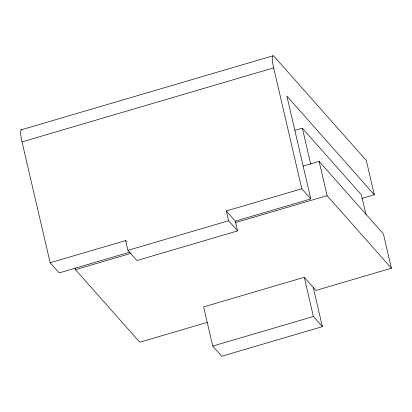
<?xml version="1.0" encoding="UTF-8"?>
<svg xmlns="http://www.w3.org/2000/svg" width="412" height="412" viewBox="0 0 412 412"><rect width="100%" height="100%" fill="white"/><g stroke="black" fill="none" stroke-linecap="round" stroke-linejoin="round"><path stroke-width="0.62" d="M21.167 129.837L272.806 55.847M129.739 252.165L59.158 272.919L50.156 262.758L22.021 141.872L273.666 67.882A17.639 2.894 73.6 0 1 274.15 56.449L366.325 160.489L374.307 194.773L361.968 198.399M294.956 130.367L302.351 128.194L361.386 194.83L366.016 214.734M303.093 166.098L319.125 161.38L383.423 233.954L391.4 268.233L315.906 290.434L304.277 277.307L203.621 306.904L212.736 346.085L221.738 356.241L322.395 326.644L313.28 287.468M50.156 262.758L125.645 240.562L126.463 241.483M226.301 210.965L301.795 188.763L310.797 198.924L235.303 221.12L226.301 210.965L228.583 220.755L237.585 230.916L136.928 260.513L127.926 250.357L125.645 240.562M127.926 250.357L228.583 220.755M75.03 267.79L75.463 269.659L130.975 253.334M235.206 222.686L327.107 195.664L391.4 268.233M207.272 322.375L139.761 342.228L75.463 269.659M212.736 346.085L313.393 316.488L322.395 326.644M374.307 194.773L286.865 96.078L310.797 198.924M319.125 161.38L327.107 195.664M302.351 128.194L310.746 164.264M273.666 67.882L301.795 188.763M304.277 277.307L313.393 316.488M235.303 221.12L237.585 230.916M22.021 141.872A17.639 2.894 73.6 0 1 21.985 129.955"/></g></svg>
